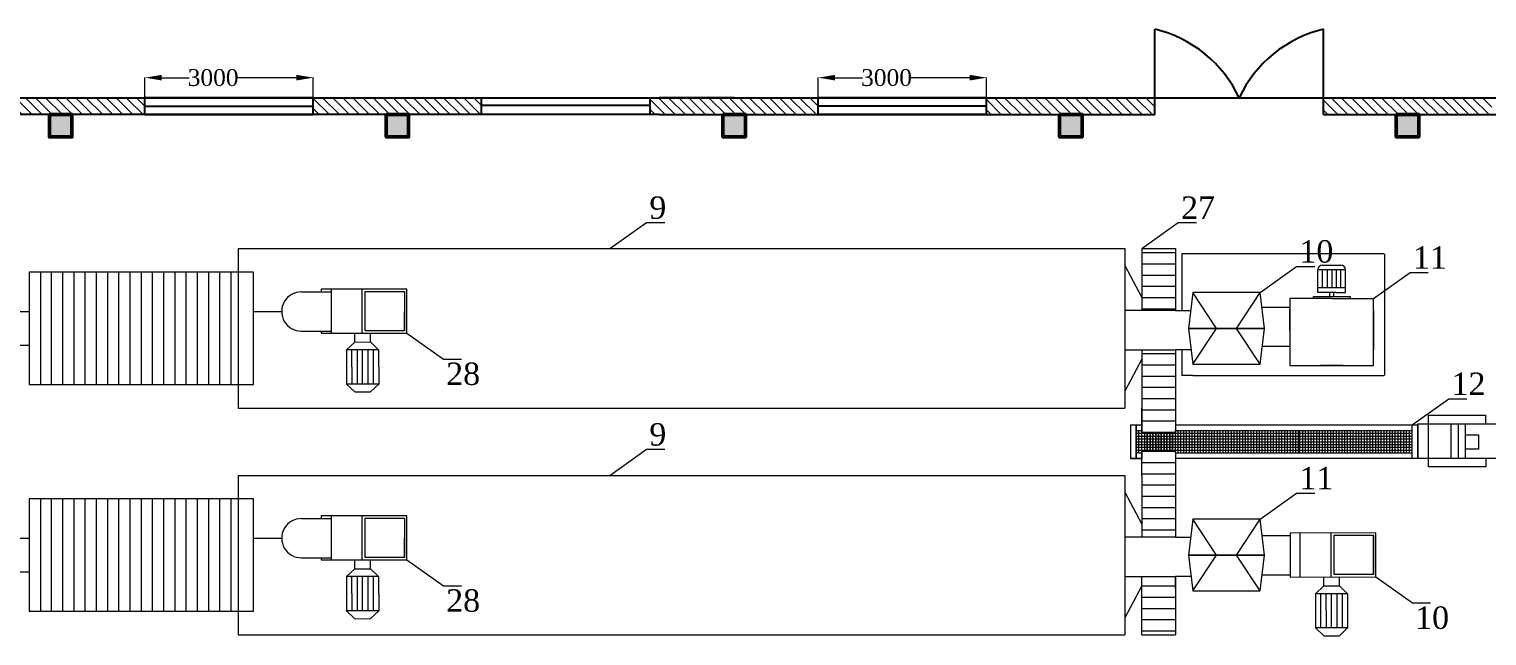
# Model space of a CAD drawing. Header units: inches. Extents: x -4475333 to 345677417, y -211198149 to 2125895.
# Drawn here: x -1863788 to -1837813, y 1353591 to 1364403 of the extents above; entities that cross this region are included whole.
import ezdxf

# ---------------------------------------------------------------- set-up
doc = ezdxf.new("R2010")
doc.units = ezdxf.units.IN
doc.header["$LTSCALE"] = 150
doc.header["$MEASUREMENT"] = 0
for name, color, linetype, lineweight in [('1. N thuong', 255, 'Continuous', 0), ('chuthichso', 8, 'Continuous', 0), ('cot', 2, 'Continuous', 50), ('KHUNG BVE', 7, 'Continuous', 0)]:
    doc.layers.add(name, color=color, linetype=linetype, lineweight=lineweight)
doc.layers.add('12132', color=7, linetype='Continuous')
doc.layers.add('132132', color=7, linetype='Continuous')
doc.styles.add('KICHTHUOC', font='times.ttf')
doc.styles.get("Standard").update_dxf_attribs({"font": 'times.ttf', "height": 100})
doc.dimstyles.new('KICH THUOC HANG', dxfattribs={"dimtxt": 300, "dimasz": 300, "dimexe": 1.25, "dimexo": 0.625, "dimtad": 0, "dimtoh": 1, "dimdec": 0, "dimtxsty": 'KICHTHUOC', "dimcen": 2.5, "dimclrd": 256, "dimclre": 256, "dimclrt": 256, "dimadec": 0, "dimazin": 0, "dimtfac": 1, "dimtdec": 0, "dimtmove": 0, "dimatfit": 3, "dimldrblk": 'OBLIQUE', "dimfxl": 1, "dimlwd": 13, "dimlwe": 13, "dimarcsym": 1})

# ---------------------------------------------------------------- blocks, each defined once
blk = doc.blocks.new('*D175')
at = {"layer": '132132', "lineweight": 13, "transparency": 16777216}
for p, q in [((-1861726, 1363181), (-1861726, 1363539)), ((-1861426, 1363538), (-1860937, 1363538)), ((-1859026, 1363538), (-1860083, 1363538)), ((-1858726, 1363181), (-1858726, 1363539))]:
    blk.add_line(p, q, dxfattribs=at)
at = {"layer": '132132', "lineweight": 0, "transparency": 16777216}
for points in [[(-1861426, 1363588), (-1861426, 1363488), (-1861726, 1363538)], [(-1859026, 1363588), (-1859026, 1363488), (-1858726, 1363538)]]:
    blk.add_solid(points, dxfattribs=at)
at = {"layer": 'Defpoints', "color": 0, "lineweight": 0, "transparency": 16777216}
for p in [(-1858726, 1363538), (-1861726, 1363181), (-1858726, 1363181)]:
    blk.add_point(p, dxfattribs=at)
at = {"layer": '132132', "lineweight": 9, "transparency": 16777216, "insert": (-1860510, 1363538), "char_height": 300, "attachment_point": 5, "style": 'KICHTHUOC'}
blk.add_mtext('3000', dxfattribs=at)
blk = doc.blocks.new('_Oblique')
at = {"color": 0, "linetype": 'ByBlock', "lineweight": -2}
blk.add_line((-0.5, -0.5), (0.5, 0.5), dxfattribs=at)
blk = doc.blocks.new('*D176')
at = {"layer": '132132', "lineweight": 13, "transparency": 16777216}
for p, q in [((-1849726, 1363181), (-1849726, 1363539)), ((-1849426, 1363538), (-1848937, 1363538)), ((-1847026, 1363538), (-1848083, 1363538)), ((-1846726, 1363181), (-1846726, 1363539))]:
    blk.add_line(p, q, dxfattribs=at)
at = {"layer": '132132', "lineweight": 0, "transparency": 16777216}
for points in [[(-1849426, 1363588), (-1849426, 1363488), (-1849726, 1363538)], [(-1847026, 1363588), (-1847026, 1363488), (-1846726, 1363538)]]:
    blk.add_solid(points, dxfattribs=at)
at = {"layer": 'Defpoints', "color": 0, "lineweight": 0, "transparency": 16777216}
for p in [(-1846726, 1363538), (-1849726, 1363181), (-1846726, 1363181)]:
    blk.add_point(p, dxfattribs=at)
at = {"layer": '132132', "lineweight": 9, "transparency": 16777216, "insert": (-1848510, 1363538), "char_height": 300, "attachment_point": 5, "style": 'KICHTHUOC'}
blk.add_mtext('3000', dxfattribs=at)
blk = doc.blocks.new('khung 4x2')
at = {"layer": 'KHUNG BVE', "lineweight": 0}
for p, q in [((-1963423, 853673), (-1963423, 851673)), ((-1963223, 851673), (-1963223, 853673)), ((-1963023, 851673), (-1963023, 853673)), ((-1962823, 851673), (-1962823, 853673)), ((-1962623, 851673), (-1962623, 853673)), ((-1962423, 851673), (-1962423, 853673)), ((-1962223, 851673), (-1962223, 853673)), ((-1962023, 851673), (-1962023, 853673)), ((-1961823, 851673), (-1961823, 853673)), ((-1961623, 851673), (-1961623, 853673)), ((-1961423, 851673), (-1961423, 853673)), ((-1961223, 851673), (-1961223, 853673)), ((-1961023, 851673), (-1961023, 853673)), ((-1960823, 851673), (-1960823, 853673)), ((-1960623, 851673), (-1960623, 853673)), ((-1960423, 851673), (-1960423, 853673)), ((-1960223, 851673), (-1960223, 853673)), ((-1960023, 851673), (-1960023, 853673))]:
    blk.add_line(p, q, dxfattribs=at)
blk.add_lwpolyline([(-1963623, 851673), (-1959623, 851673), (-1959623, 853673), (-1963623, 853673)], close=True, dxfattribs=at)

msp = doc.modelspace()

# ---------------------------------------------------------------- hatches: boundary and pattern name
at = {"layer": '12132', "lineweight": 5}
h = msp.add_hatch(dxfattribs=at)
h.set_pattern_fill('ANSI31', color=3, scale=40, angle=-90, style=0)
h.set_pattern_definition([(315, (-1923185.49, 4589129.8), (89.802561, 89.802561), [])])
h.paths.add_polyline_path([(-1863123.2, 1363180.7), (-1861726, 1363180.7), (-1861726, 1362882.2), (-1862623.2, 1362882.2), (-1864726.1, 1362882.2), (-1864726.1, 1363180.7)])
h = msp.add_hatch(dxfattribs=at)
h.set_pattern_fill('ANSI31', color=3, scale=40, angle=-90, style=0)
h.set_pattern_definition([(315, (-1917350.7, 4589129.8), (89.802561, 89.802561), [])])
h.paths.add_polyline_path([(-1857288.4, 1363180.7), (-1855726.1, 1363180.7), (-1855726.1, 1362882.2), (-1856788.4, 1362882.2), (-1858726.1, 1362882.2), (-1858726.1, 1363180.7)])
h = msp.add_hatch(dxfattribs=at)
h.set_pattern_fill('ANSI31', color=3, scale=40, angle=-90, style=0)
h.set_pattern_definition([(315, (-1911185.49, 4589129.8), (89.802561, 89.802561), [])])
h.paths.add_polyline_path([(-1851123.2, 1363180.7), (-1849726, 1363180.7), (-1849726, 1362882.2), (-1850623.2, 1362882.2), (-1852726.1, 1362882.2), (-1852726.1, 1363180.7)])
h = msp.add_hatch(dxfattribs=at)
h.set_pattern_fill('ANSI31', color=3, scale=40, angle=-90, style=0)
h.set_pattern_definition([(315, (-1905378.41, 4589130.37), (89.802561, 89.802561), [])])
h.paths.add_polyline_path([(-1845316.1, 1363181.1), (-1843726, 1363180.8), (-1843726.1, 1362882.8), (-1844816.1, 1362882.8), (-1846719, 1362882.8), (-1846726.1, 1363180.7)])
h = msp.add_hatch(dxfattribs=at)
h.set_pattern_fill('ANSI31', color=3, scale=40, angle=-90, style=0)
h.set_pattern_definition([(315, (-1899378.41, 4589129.8), (89.802561, 89.802561), [])])
h.paths.add_polyline_path([(-1839316.1, 1363180.9), (-1837726.1, 1363180.9), (-1837726.1, 1362882.2), (-1838816.1, 1362882.2), (-1840718.9, 1362882.3), (-1840718.9, 1363180.8)])
for points in [[(-1863026.1, 1362482.2), (-1863026.1, 1362882.2), (-1863426.1, 1362882.2), (-1863426.1, 1362482.2)], [(-1863026.1, 1362482.2), (-1863026.1, 1362882.2), (-1863426.1, 1362882.2), (-1863426.1, 1362482.2)], [(-1857026.1, 1362482.2), (-1857026.1, 1362882.2), (-1857426.1, 1362882.2), (-1857426.1, 1362482.2)], [(-1857026.1, 1362482.2), (-1857026.1, 1362882.2), (-1857426.1, 1362882.2), (-1857426.1, 1362482.2)], [(-1851026.1, 1362482.2), (-1851026.1, 1362882.2), (-1851426.1, 1362882.2), (-1851426.1, 1362482.2)], [(-1851026.1, 1362482.2), (-1851026.1, 1362882.2), (-1851426.1, 1362882.2), (-1851426.1, 1362482.2)], [(-1845026.1, 1362482.2), (-1845026.1, 1362882.2), (-1845426.1, 1362882.2), (-1845426.1, 1362482.2)], [(-1845026.1, 1362482.2), (-1845026.1, 1362882.2), (-1845426.1, 1362882.2), (-1845426.1, 1362482.2)], [(-1839026.1, 1362482.2), (-1839026.1, 1362882.2), (-1839426.1, 1362882.2), (-1839426.1, 1362482.2)], [(-1839026.1, 1362482.2), (-1839026.1, 1362882.2), (-1839426.1, 1362882.2), (-1839426.1, 1362482.2)]]:
    msp.add_hatch(color=7, dxfattribs=at).paths.add_polyline_path(points)

# ---------------------------------------------------------------- linework, layer by layer
at = {"color": 3}
for p, q in [((-1843726.1, 1363180.8), (-1843726.1, 1364402.7)), ((-1840726.1, 1363180.8), (-1840726.1, 1364402.7)), ((-1870726.1, 1363180.7), (-1861726.1, 1363180.7)), ((-1861726.1, 1363180.7), (-1858726.1, 1363180.7)), ((-1861726.1, 1362882.2), (-1861726.1, 1363180.7)), ((-1858726.1, 1363180.7), (-1861726.1, 1363180.7)), ((-1861726.1, 1363031.5), (-1858726.1, 1363031.5)), ((-1858726.1, 1363180.7), (-1861174.6, 1363180.7)), ((-1858726.1, 1363181.4), (-1852226.1, 1363180.7)), ((-1858726.1, 1363180.7), (-1855560.9, 1363180.7)), ((-1858726.1, 1362882.2), (-1858726.1, 1363180.7)), ((-1858726.1, 1363180.7), (-1858726.1, 1363180.7)), ((-1856226.1, 1363180.7), (-1855060.9, 1363180.7)), ((-1855726.1, 1362882.2), (-1855726.1, 1363180.7)), ((-1852726.1, 1363041.7), (-1855726.1, 1363041.7)), ((-1852726.1, 1363180.7), (-1852726.1, 1362882.2)), ((-1852560.9, 1363180.7), (-1851026.1, 1363180.8)), ((-1851226.1, 1363180.8), (-1852560.9, 1363180.8)), ((-1852560.9, 1363180.7), (-1849726.1, 1363180.8)), ((-1849726.1, 1363180.7), (-1846726.1, 1363180.7)), ((-1849726.1, 1362882.2), (-1849726.1, 1363180.7)), ((-1846726.1, 1363180.7), (-1849726.1, 1363180.7)), ((-1849726.1, 1363033.3), (-1846726.1, 1363033.3)), ((-1846726.1, 1363180.7), (-1849174.6, 1363180.7)), ((-1846726.1, 1363181.4), (-1843726.1, 1363180.8)), ((-1846726.1, 1362882.2), (-1846726.1, 1363180.7)), ((-1846726.1, 1363180.7), (-1846726.1, 1363180.7)), ((-1843726.1, 1362882.2), (-1843726.1, 1363180.8)), ((-1840726.1, 1363180.8), (-1828926.1, 1363181.4)), ((-1840726.1, 1362882.2), (-1840726.1, 1363180.8)), ((-1861726.1, 1362882.2), (-1870726.1, 1362882.2)), ((-1861726.1, 1362882.2), (-1858726.1, 1362882.2)), ((-1858726.1, 1362882.2), (-1861726.1, 1362882.2)), ((-1858726.1, 1362882.2), (-1861726.1, 1362882.2)), ((-1861726.1, 1362882.2), (-1858726.1, 1362882.2)), ((-1858726.1, 1362882.2), (-1861174.6, 1362882.2)), ((-1860223.6, 1362882.2), (-1860023.6, 1362882.2)), ((-1852560.9, 1362882.2), (-1858726.1, 1362882.2)), ((-1858726.1, 1362882.2), (-1858726.1, 1362882.2)), ((-1852560.9, 1362882.2), (-1851226.1, 1362882.2)), ((-1852560.9, 1362882.2), (-1849726.1, 1362882.2)), ((-1851226.1, 1362882.2), (-1845226.1, 1362882.2)), ((-1849726.1, 1362882.2), (-1846726.1, 1362882.2)), ((-1846726.1, 1362882.2), (-1849726.1, 1362882.2)), ((-1846726.1, 1362882.2), (-1849726.1, 1362882.2)), ((-1849726.1, 1362882.2), (-1846726.1, 1362882.2)), ((-1846726.1, 1362882.2), (-1849174.6, 1362882.2)), ((-1848223.6, 1362882.2), (-1848023.6, 1362882.2)), ((-1846726.1, 1362882.2), (-1843726.1, 1362882.2)), ((-1846726.1, 1362882.2), (-1846726.1, 1362882.2)), ((-1845226.1, 1362882.2), (-1843726.1, 1362882.2)), ((-1840726.1, 1362882.2), (-1833226.1, 1362882.2))]:
    msp.add_line(p, q, dxfattribs=at)
msp.add_line((-1843726.1, 1363180.8), (-1840726.1, 1363180.8))
at = {"color": 7}
for p, q in [((-1863026.1, 1362682.2), (-1863026.1, 1362482.2)), ((-1857026.1, 1362682.2), (-1857026.1, 1362482.2)), ((-1851026.1, 1362682.2), (-1851026.1, 1362482.2)), ((-1845026.1, 1362682.2), (-1845026.1, 1362482.2)), ((-1839026.1, 1362682.2), (-1839026.1, 1362482.2))]:
    msp.add_line(p, q, dxfattribs=at)
at = {"color": 3}
for points in [[(-1858726.1, 1363180.7), (-1858726.1, 1363180.7)], [(-1846726.1, 1363180.7), (-1846726.1, 1363180.7)]]:
    msp.add_lwpolyline(points, dxfattribs=at)
for centre, start, end in [((-1844251.8, 1362225.6), 25.24627, 76.42307), ((-1840200.3, 1362225.6), 103.57693, 154.75373)]:
    msp.add_arc(centre, 2239.7, start, end, dxfattribs=at)
at = {"layer": '1. N thuong', "lineweight": 0}
for p, q in [((-1860063.5, 1360490.9), (-1860063.5, 1357650.9)), ((-1860063.5, 1360490.9), (-1844263.5, 1360490.9)), ((-1844263.5, 1360490.9), (-1844263.5, 1357650.9)), ((-1843963.5, 1360490.9), (-1843363.5, 1360490.9)), ((-1843963.5, 1360490.9), (-1843963.5, 1359390.9)), ((-1843963.5, 1360420.9), (-1843363.5, 1360420.9)), ((-1843363.5, 1360490.9), (-1843363.5, 1359390.9)), ((-1839649.6, 1360396.3), (-1843249.6, 1360396.3)), ((-1843249.6, 1360396.3), (-1843249.6, 1359390.9)), ((-1839632.1, 1358230.9), (-1839632.1, 1360396.3)), ((-1844263.5, 1360190.9), (-1843963.5, 1359620.9)), ((-1843963.5, 1360220.9), (-1843363.5, 1360220.9)), ((-1843963.5, 1360220.9), (-1843363.5, 1360220.9)), ((-1840821.8, 1359706.9), (-1840821.8, 1360114.7)), ((-1840332.4, 1360113), (-1840821.8, 1360113)), ((-1840740.3, 1360196.3), (-1840414, 1360196.3)), ((-1840740.3, 1359789.9), (-1840740.3, 1360113)), ((-1840658.7, 1360113), (-1840658.7, 1359789.9)), ((-1840577.1, 1360113), (-1840577.1, 1359789.9)), ((-1840495.6, 1360113), (-1840495.6, 1359789.9)), ((-1840414, 1359789.9), (-1840414, 1360113)), ((-1840332.4, 1360114.7), (-1840332.4, 1360113)), ((-1840332.4, 1359706.9), (-1840332.4, 1360114.7)), ((-1843963.5, 1360020.9), (-1843363.5, 1360020.9)), ((-1843963.5, 1360020.9), (-1843363.5, 1360020.9)), ((-1858938.5, 1359721.4), (-1858409.5, 1359721.4)), ((-1857058.8, 1359770.4), (-1858584.6, 1359768.7)), ((-1858584.6, 1359768.7), (-1858584.6, 1359721.4)), ((-1858409.5, 1359768.9), (-1858409.5, 1358984.9)), ((-1857859.5, 1359770.4), (-1857859.5, 1358986.4)), ((-1857800.8, 1359028.4), (-1857802.5, 1359723.3)), ((-1857800.8, 1359378.4), (-1857800.8, 1359728.4)), ((-1857800.8, 1359728.4), (-1857100.8, 1359728.4)), ((-1857102.2, 1359725), (-1857103, 1359028.4)), ((-1857100.8, 1359728.4), (-1857100.8, 1359028.4)), ((-1857058.8, 1358986.4), (-1857058.8, 1359770.4)), ((-1843963.5, 1359820.9), (-1843363.5, 1359820.9)), ((-1843963.5, 1359820.9), (-1843363.5, 1359820.9)), ((-1843963.5, 1359620.9), (-1843363.5, 1359620.9)), ((-1843049.6, 1359710.9), (-1843129.6, 1359070.9)), ((-1842629.6, 1359070.9), (-1843049.6, 1359710.9)), ((-1841854.6, 1359710.9), (-1843049.6, 1359710.9)), ((-1842274.6, 1359070.9), (-1841854.6, 1359710.9)), ((-1841774.6, 1359070.9), (-1841854.6, 1359710.9)), ((-1840577.1, 1359601.9), (-1841322.1, 1359601.9)), ((-1841322.1, 1359601.9), (-1841322.1, 1358479.9)), ((-1840903.4, 1359601.9), (-1840903.4, 1359636.8)), ((-1840903.4, 1359636.8), (-1840250.9, 1359636.8)), ((-1840332.4, 1359789.9), (-1840821.8, 1359789.9)), ((-1840658.7, 1359706.9), (-1840821.8, 1359706.9)), ((-1840495.6, 1359706.9), (-1840658.7, 1359706.9)), ((-1840537.1, 1359706.9), (-1840617.1, 1359706.9)), ((-1840617.1, 1359706.9), (-1840617.1, 1359636.8)), ((-1840577.1, 1359636.8), (-1840537.1, 1359636.8)), ((-1840577.1, 1359601.9), (-1839832.1, 1359601.9)), ((-1840537.1, 1359636.8), (-1840537.1, 1359706.9)), ((-1840495.6, 1359706.9), (-1840332.4, 1359706.9)), ((-1840332.4, 1359706.9), (-1840332.4, 1359789.9)), ((-1840250.9, 1359636.8), (-1840250.9, 1359601.9)), ((-1839832.1, 1358479.9), (-1839832.1, 1359601.9)), ((-1864534.5, 1359372.4), (-1863788.5, 1359372.4)), ((-1859788.5, 1359370.9), (-1859288.5, 1359370.9)), ((-1857800.8, 1359028.4), (-1857800.8, 1359378.4)), ((-1843963.5, 1359390.9), (-1844263.5, 1359390.9)), ((-1844263.5, 1359390.9), (-1844263.5, 1358690.9)), ((-1843963.5, 1359420.9), (-1843363.5, 1359420.9)), ((-1843963.5, 1359420.9), (-1843363.5, 1359420.9)), ((-1843363.5, 1359390.9), (-1843963.5, 1359390.9)), ((-1843363.5, 1359390.9), (-1843089.6, 1359390.9)), ((-1841814.6, 1359450.9), (-1841822.1, 1359450.9)), ((-1841822.1, 1359450.9), (-1841322.1, 1359450.9)), ((-1841322.1, 1359390.9), (-1841322.1, 1359410.9)), ((-1841322.1, 1359040.9), (-1841322.1, 1359390.9)), ((-1839832.1, 1359390.9), (-1839832.1, 1358690.9)), ((-1841774.6, 1359070.9), (-1843129.6, 1359070.9)), ((-1843129.6, 1359070.9), (-1843129.6, 1359070.9)), ((-1843129.6, 1359070.9), (-1842629.6, 1359070.9)), ((-1843129.6, 1359070.9), (-1843049.6, 1358430.9)), ((-1843129.6, 1359070.9), (-1841774.6, 1359070.9)), ((-1843049.6, 1358430.9), (-1842629.6, 1359070.9)), ((-1842629.6, 1359070.9), (-1842629.6, 1359070.9)), ((-1841774.6, 1359070.9), (-1842274.6, 1359070.9)), ((-1842274.6, 1359070.9), (-1842274.6, 1359070.9)), ((-1841854.6, 1358430.9), (-1842274.6, 1359070.9)), ((-1841854.6, 1358430.9), (-1841774.6, 1359070.9)), ((-1858938.5, 1359021.4), (-1858409.5, 1359022.3)), ((-1858587.6, 1359022), (-1858587.6, 1359021.4)), ((-1858584.6, 1359022), (-1858584.6, 1358984.7)), ((-1858584.6, 1358984.7), (-1857058.8, 1358986.4)), ((-1858132, 1358686), (-1857985.5, 1358827.5)), ((-1857985.5, 1358827.5), (-1857986.2, 1358986.4)), ((-1857985.5, 1358827.5), (-1857705.2, 1358828.2)), ((-1857100.8, 1359028.4), (-1857800.8, 1359028.4)), ((-1857100.8, 1359028.4), (-1857800.8, 1359028.4)), ((-1857705.2, 1358828.2), (-1857706, 1358986.4)), ((-1857561, 1358687.3), (-1857705.2, 1358828.2)), ((-1864434.5, 1358772.4), (-1863788.5, 1358772.4)), ((-1857835.1, 1358686.7), (-1858132, 1358686)), ((-1858132, 1358686), (-1858130.6, 1358077.7)), ((-1858042.5, 1358686.2), (-1858041.1, 1358077.9)), ((-1857946.2, 1358686.4), (-1857944.8, 1358078.1)), ((-1857848.5, 1358078.4), (-1857849.9, 1358686.7)), ((-1857561, 1358687.3), (-1857835.1, 1358686.7)), ((-1857753.6, 1358686.9), (-1857752.2, 1358078.6)), ((-1857657.3, 1358687.1), (-1857655.9, 1358078.8)), ((-1857561, 1358687.3), (-1857559.6, 1358079.1)), ((-1844263.5, 1358690.9), (-1843963.5, 1358690.9)), ((-1843963.5, 1358690.9), (-1843363.5, 1358690.9)), ((-1843963.5, 1358690.9), (-1843963.5, 1357350.9)), ((-1843963.5, 1358620.9), (-1843363.5, 1358620.9)), ((-1843963.5, 1358620.9), (-1843363.5, 1358620.9)), ((-1843363.5, 1358690.9), (-1843363.5, 1357220.9)), ((-1843089.6, 1358690.9), (-1843363.5, 1358690.9)), ((-1843249.6, 1358690.9), (-1843249.6, 1358230.9)), ((-1843089.6, 1358690.9), (-1843082.1, 1358690.9)), ((-1841814.6, 1358750.9), (-1841314.6, 1358750.9)), ((-1841322.1, 1358690.9), (-1841322.1, 1358690.9)), ((-1841322.1, 1358690.9), (-1841322.1, 1358690.9)), ((-1841322.1, 1358690.9), (-1841322.1, 1358670.9)), ((-1843963.5, 1358520.9), (-1844263.5, 1357950.9)), ((-1843963.5, 1358420.9), (-1843363.5, 1358420.9)), ((-1843049.6, 1358430.9), (-1843049.6, 1358430.9)), ((-1843049.6, 1358430.9), (-1841854.6, 1358430.9)), ((-1841854.6, 1358430.9), (-1841854.6, 1358430.9)), ((-1841322.1, 1358479.9), (-1841322.1, 1358409.9)), ((-1841322.1, 1358409.9), (-1839832.1, 1358409.9)), ((-1840677.1, 1358409.9), (-1840777.1, 1358409.9)), ((-1840577.1, 1358409.9), (-1840677.1, 1358409.9)), ((-1840377.1, 1358409.9), (-1840577.1, 1358409.9)), ((-1839832.1, 1358409.9), (-1839832.1, 1358479.9)), ((-1857833.7, 1358078.4), (-1858130.6, 1358077.7)), ((-1858130.6, 1358077.7), (-1857983.3, 1357936.9)), ((-1857559.6, 1358079.1), (-1857833.7, 1358078.4)), ((-1857559.6, 1358079.1), (-1857703.1, 1357937.6)), ((-1843963.5, 1358220.9), (-1843363.5, 1358220.9)), ((-1843963.5, 1358220.9), (-1843363.5, 1358220.9)), ((-1843963.5, 1358020.9), (-1843363.5, 1358020.9)), ((-1843049.6, 1358230.9), (-1843249.6, 1358230.9)), ((-1843049.6, 1358230.9), (-1839649.6, 1358230.9)), ((-1857983.3, 1357936.9), (-1857703.1, 1357937.6)), ((-1843963.5, 1357820.9), (-1843363.5, 1357820.9)), ((-1843963.5, 1357820.9), (-1843363.5, 1357820.9)), ((-1860063.5, 1357650.9), (-1844263.5, 1357650.9)), ((-1843963.5, 1357650.9), (-1843963.5, 1357650.9)), ((-1843963.5, 1357220.9), (-1843963.5, 1357650.9)), ((-1843963.5, 1357620.9), (-1843363.5, 1357620.9)), ((-1838850.2, 1357520.9), (-1838243.5, 1357520.9)), ((-1837828.7, 1357370.9), (-1837828.7, 1357520.9)), ((-1844163.5, 1357350.9), (-1844163.5, 1356750.9)), ((-1844163.5, 1357350.9), (-1843963.5, 1357350.9)), ((-1844163.5, 1357350.9), (-1844133.5, 1357350.9)), ((-1844163.5, 1357350.9), (-1844063.5, 1357350.9)), ((-1844163.5, 1357350.9), (-1844063.5, 1357350.9)), ((-1844063.5, 1356750.9), (-1844063.5, 1357350.9)), ((-1844063.5, 1357350.9), (-1844063.5, 1356750.9)), ((-1844063.5, 1357250.9), (-1843963.5, 1357250.9)), ((-1844013.5, 1356850.9), (-1844013.5, 1357250.9)), ((-1843963.5, 1357420.9), (-1843363.5, 1357420.9)), ((-1843963.5, 1357420.9), (-1843363.5, 1357420.9)), ((-1843963.5, 1357350.9), (-1843963.5, 1357220.9)), ((-1843963.5, 1356850.9), (-1843963.5, 1357250.9)), ((-1843363.5, 1357420.9), (-1843363.5, 1357220.9)), ((-1843363.5, 1357350.9), (-1839043.5, 1357350.9)), ((-1843363.5, 1357350.9), (-1839143.5, 1357350.9)), ((-1843363.5, 1357250.9), (-1841113.5, 1357250.9)), ((-1843363.5, 1356850.9), (-1843363.5, 1357250.9)), ((-1843313.5, 1356850.9), (-1843313.5, 1357250.9)), ((-1843263.5, 1356850.9), (-1843263.5, 1357250.9)), ((-1843213.5, 1356850.9), (-1843213.5, 1357250.9)), ((-1843163.5, 1356850.9), (-1843163.5, 1357250.9)), ((-1843113.5, 1356850.9), (-1843113.5, 1357250.9)), ((-1843063.5, 1356850.9), (-1843063.5, 1357250.9)), ((-1843013.5, 1356850.9), (-1843013.5, 1357250.9)), ((-1842963.5, 1356850.9), (-1842963.5, 1357250.9)), ((-1842913.5, 1356850.9), (-1842913.5, 1357250.9)), ((-1842863.5, 1356850.9), (-1842863.5, 1357250.9)), ((-1842813.5, 1356850.9), (-1842813.5, 1357250.9)), ((-1842763.5, 1356850.9), (-1842763.5, 1357250.9)), ((-1842713.5, 1356850.9), (-1842713.5, 1357250.9)), ((-1842663.5, 1356850.9), (-1842663.5, 1357250.9)), ((-1842613.5, 1356850.9), (-1842613.5, 1357250.9)), ((-1842563.5, 1356850.9), (-1842563.5, 1357250.9)), ((-1842513.5, 1356850.9), (-1842513.5, 1357250.9)), ((-1842463.5, 1356850.9), (-1842463.5, 1357250.9)), ((-1842413.5, 1356850.9), (-1842413.5, 1357250.9)), ((-1842363.5, 1356850.9), (-1842363.5, 1357250.9)), ((-1842313.5, 1356850.9), (-1842313.5, 1357250.9)), ((-1842263.5, 1356850.9), (-1842263.5, 1357250.9)), ((-1842213.5, 1356850.9), (-1842213.5, 1357250.9)), ((-1842163.5, 1356850.9), (-1842163.5, 1357250.9)), ((-1842113.5, 1356850.9), (-1842113.5, 1357250.9)), ((-1842093.5, 1357250.9), (-1839143.5, 1357250.9)), ((-1842063.5, 1356850.9), (-1842063.5, 1357250.9)), ((-1842013.5, 1356850.9), (-1842013.5, 1357250.9)), ((-1841963.5, 1356850.9), (-1841963.5, 1357250.9)), ((-1841913.5, 1356850.9), (-1841913.5, 1357250.9)), ((-1841863.5, 1356850.9), (-1841863.5, 1357250.9)), ((-1841813.5, 1356850.9), (-1841813.5, 1357250.9)), ((-1841763.5, 1356850.9), (-1841763.5, 1357250.9)), ((-1841713.5, 1356850.9), (-1841713.5, 1357250.9)), ((-1841663.5, 1356850.9), (-1841663.5, 1357250.9)), ((-1841613.5, 1356850.9), (-1841613.5, 1357250.9)), ((-1841563.5, 1356850.9), (-1841563.5, 1357250.9)), ((-1841513.5, 1356850.9), (-1841513.5, 1357250.9)), ((-1841463.5, 1356850.9), (-1841463.5, 1357250.9)), ((-1841413.5, 1356850.9), (-1841413.5, 1357250.9)), ((-1841363.5, 1356850.9), (-1841363.5, 1357250.9)), ((-1841313.5, 1356850.9), (-1841313.5, 1357250.9)), ((-1841263.5, 1356850.9), (-1841263.5, 1357250.9)), ((-1841213.5, 1356850.9), (-1841213.5, 1357250.9)), ((-1841176.3, 1357250.9), (-1841176.3, 1356850.9)), ((-1841143.5, 1356850.9), (-1841143.5, 1357250.9)), ((-1841093.5, 1356850.9), (-1841093.5, 1357250.9)), ((-1841043.5, 1356850.9), (-1841043.5, 1357250.9)), ((-1840993.5, 1356850.9), (-1840993.5, 1357250.9)), ((-1840943.5, 1356850.9), (-1840943.5, 1357250.9)), ((-1840893.5, 1356850.9), (-1840893.5, 1357250.9)), ((-1840843.5, 1356850.9), (-1840843.5, 1357250.9)), ((-1840793.5, 1356850.9), (-1840793.5, 1357250.9)), ((-1840743.5, 1356850.9), (-1840743.5, 1357250.9)), ((-1840693.5, 1356850.9), (-1840693.5, 1357250.9)), ((-1840643.5, 1356850.9), (-1840643.5, 1357250.9)), ((-1840593.5, 1356850.9), (-1840593.5, 1357250.9)), ((-1840543.5, 1356850.9), (-1840543.5, 1357250.9)), ((-1840493.5, 1356850.9), (-1840493.5, 1357250.9)), ((-1840443.5, 1356850.9), (-1840443.5, 1357250.9)), ((-1840393.5, 1356850.9), (-1840393.5, 1357250.9)), ((-1840343.5, 1356850.9), (-1840343.5, 1357250.9)), ((-1840293.5, 1356850.9), (-1840293.5, 1357250.9)), ((-1840243.5, 1356850.9), (-1840243.5, 1357250.9)), ((-1840193.5, 1356850.9), (-1840193.5, 1357250.9)), ((-1840143.5, 1356850.9), (-1840143.5, 1357250.9)), ((-1840093.5, 1356850.9), (-1840093.5, 1357250.9)), ((-1840043.5, 1356850.9), (-1840043.5, 1357250.9)), ((-1839993.5, 1356850.9), (-1839993.5, 1357250.9)), ((-1839943.5, 1356850.9), (-1839943.5, 1357250.9)), ((-1839893.5, 1356850.9), (-1839893.5, 1357250.9)), ((-1839843.5, 1356850.9), (-1839843.5, 1357250.9)), ((-1839793.5, 1356850.9), (-1839793.5, 1357250.9)), ((-1839743.5, 1356850.9), (-1839743.5, 1357250.9)), ((-1839693.5, 1356850.9), (-1839693.5, 1357250.9)), ((-1839643.5, 1356850.9), (-1839643.5, 1357250.9)), ((-1839593.5, 1356850.9), (-1839593.5, 1357250.9)), ((-1839543.5, 1356850.9), (-1839543.5, 1357250.9)), ((-1839493.5, 1356850.9), (-1839493.5, 1357250.9)), ((-1839443.5, 1356850.9), (-1839443.5, 1357250.9)), ((-1839393.5, 1356850.9), (-1839393.5, 1357250.9)), ((-1839343.5, 1356850.9), (-1839343.5, 1357250.9)), ((-1839293.5, 1356850.9), (-1839293.5, 1357250.9)), ((-1839243.5, 1356850.9), (-1839243.5, 1357250.9)), ((-1839193.5, 1356850.9), (-1839193.5, 1357250.9)), ((-1839143.5, 1356750.9), (-1839143.5, 1357350.9)), ((-1839143.5, 1356750.9), (-1839143.5, 1357350.9)), ((-1839143.5, 1356850.9), (-1839143.5, 1357250.9)), ((-1839043.5, 1356750.9), (-1839043.5, 1357370.9)), ((-1839043.5, 1357370.9), (-1835043.5, 1357370.9)), ((-1839043.5, 1357350.9), (-1839043.5, 1356750.9)), ((-1838449.2, 1356750.9), (-1838449.2, 1357370.9)), ((-1838449.2, 1357370.9), (-1838192.7, 1357370.9)), ((-1838320.9, 1357370.9), (-1838320.9, 1356750.9)), ((-1838192.7, 1356750.9), (-1838192.7, 1357370.9)), ((-1844063.5, 1357200.9), (-1841113.5, 1357200.9)), ((-1844063.5, 1357150.9), (-1841113.5, 1357150.9)), ((-1844063.5, 1357100.9), (-1841113.5, 1357100.9)), ((-1844063.5, 1357050.9), (-1841113.5, 1357050.9)), ((-1844063.5, 1357000.9), (-1841113.5, 1357000.9)), ((-1843963.5, 1357220.9), (-1843363.5, 1357220.9)), ((-1843963.5, 1357220.9), (-1843363.5, 1357220.9)), ((-1843963.5, 1357220.9), (-1843913.5, 1357220.9)), ((-1843913.5, 1357220.9), (-1843913.5, 1356880.9)), ((-1843863.5, 1356880.9), (-1843863.5, 1357220.9)), ((-1843863.5, 1357220.9), (-1843863.5, 1356880.9)), ((-1843813.5, 1356880.9), (-1843813.5, 1357220.9)), ((-1843813.5, 1357220.9), (-1843813.5, 1356880.9)), ((-1843763.5, 1356880.9), (-1843763.5, 1357220.9)), ((-1843763.5, 1357220.9), (-1843763.5, 1356880.9)), ((-1843713.5, 1356880.9), (-1843713.5, 1357220.9)), ((-1843713.5, 1357220.9), (-1843713.5, 1356880.9)), ((-1843663.5, 1356880.9), (-1843663.5, 1357220.9)), ((-1843663.5, 1357220.9), (-1843663.5, 1356880.9)), ((-1843613.5, 1356880.9), (-1843613.5, 1357220.9)), ((-1843613.5, 1357220.9), (-1843613.5, 1356880.9)), ((-1843563.5, 1356880.9), (-1843563.5, 1357220.9)), ((-1843563.5, 1357220.9), (-1843563.5, 1356880.9)), ((-1843513.5, 1356880.9), (-1843513.5, 1357220.9)), ((-1843513.5, 1357220.9), (-1843513.5, 1356880.9)), ((-1843463.5, 1356880.9), (-1843463.5, 1357220.9)), ((-1843463.5, 1357220.9), (-1843463.5, 1356880.9)), ((-1843413.5, 1356880.9), (-1843413.5, 1357220.9)), ((-1843413.5, 1357220.9), (-1843413.5, 1356880.9)), ((-1843363.5, 1356880.9), (-1843363.5, 1357220.9)), ((-1842093.5, 1357200.9), (-1839143.5, 1357200.9)), ((-1842093.5, 1357150.9), (-1839143.5, 1357150.9)), ((-1842093.5, 1357100.9), (-1839143.5, 1357100.9)), ((-1842093.5, 1357050.9), (-1839143.5, 1357050.9)), ((-1842093.5, 1357000.9), (-1839143.5, 1357000.9)), ((-1844163.5, 1356750.9), (-1843963.5, 1356750.9)), ((-1843963.5, 1356750.9), (-1844163.5, 1356750.9)), ((-1844063.5, 1356950.9), (-1841113.5, 1356950.9)), ((-1844063.5, 1356900.9), (-1841113.5, 1356900.9)), ((-1844013.5, 1356850.9), (-1844063.5, 1356850.9)), ((-1844013.5, 1356850.9), (-1843963.5, 1356850.9)), ((-1843963.5, 1356880.9), (-1843963.5, 1356750.9)), ((-1843963.5, 1356450.9), (-1843963.5, 1356880.9)), ((-1843963.5, 1356750.9), (-1843963.5, 1356880.9)), ((-1843963.5, 1356880.9), (-1843363.5, 1356880.9)), ((-1843963.5, 1356880.9), (-1843363.5, 1356880.9)), ((-1843913.5, 1356880.9), (-1843863.5, 1356880.9)), ((-1843363.5, 1356850.9), (-1842093.5, 1356850.9)), ((-1843363.5, 1356850.9), (-1843363.5, 1356750.9)), ((-1839043.5, 1356750.9), (-1843363.5, 1356750.9)), ((-1843363.5, 1356750.9), (-1843363.5, 1355350.9)), ((-1842093.5, 1356950.9), (-1839143.5, 1356950.9)), ((-1842093.5, 1356900.9), (-1839143.5, 1356900.9)), ((-1842093.5, 1356850.9), (-1839143.5, 1356850.9)), ((-1842093.5, 1356850.9), (-1839143.5, 1356850.9)), ((-1839043.5, 1356750.9), (-1839143.5, 1356750.9)), ((-1835043.5, 1356750.9), (-1839043.5, 1356750.9)), ((-1843963.5, 1356680.9), (-1843363.5, 1356680.9)), ((-1843963.5, 1356480.9), (-1843363.5, 1356480.9)), ((-1843963.5, 1356480.9), (-1843363.5, 1356480.9)), ((-1843363.5, 1356680.9), (-1843363.5, 1356480.9)), ((-1860063.5, 1356450.9), (-1860063.5, 1353610.9)), ((-1860063.5, 1356450.9), (-1844263.5, 1356450.9)), ((-1844263.5, 1356450.9), (-1844263.5, 1353610.9)), ((-1843963.5, 1356450.9), (-1843963.5, 1355350.9)), ((-1843963.5, 1356280.9), (-1843363.5, 1356280.9)), ((-1844263.5, 1356150.9), (-1843963.5, 1355580.9)), ((-1843963.5, 1356080.9), (-1843363.5, 1356080.9)), ((-1843963.5, 1356080.9), (-1843363.5, 1356080.9)), ((-1858938.5, 1355681.4), (-1858409.5, 1355681.4)), ((-1857058.8, 1355730.4), (-1858584.6, 1355728.7)), ((-1858584.6, 1355728.7), (-1858584.6, 1355681.4)), ((-1858409.5, 1355728.9), (-1858409.5, 1354944.9)), ((-1857859.5, 1355730.4), (-1857859.5, 1354946.4)), ((-1857800.8, 1354988.4), (-1857802.5, 1355683.3)), ((-1857800.8, 1355338.4), (-1857800.8, 1355688.4)), ((-1857800.8, 1355688.4), (-1857100.8, 1355688.4)), ((-1857102.2, 1355685), (-1857103, 1354988.4)), ((-1857100.8, 1355688.4), (-1857100.8, 1354988.4)), ((-1857058.8, 1354946.4), (-1857058.8, 1355730.4)), ((-1843963.5, 1355880.9), (-1843363.5, 1355880.9)), ((-1843963.5, 1355680.9), (-1843363.5, 1355680.9)), ((-1843963.5, 1355680.9), (-1843363.5, 1355680.9)), ((-1843963.5, 1355480.9), (-1843363.5, 1355480.9)), ((-1843049.6, 1355670.9), (-1843129.6, 1355030.9)), ((-1842629.6, 1355030.9), (-1843049.6, 1355670.9)), ((-1841854.6, 1355670.9), (-1843049.6, 1355670.9)), ((-1842274.6, 1355030.9), (-1841854.6, 1355670.9)), ((-1841774.6, 1355030.9), (-1841854.6, 1355670.9)), ((-1839792.6, 1355424.7), (-1841318.4, 1355422.9)), ((-1841318.4, 1355422.9), (-1841318.4, 1354638.9)), ((-1841143.3, 1355423.1), (-1841143.3, 1354639.1)), ((-1840593.3, 1355424.7), (-1840593.3, 1354640.7)), ((-1839792.6, 1354640.7), (-1839792.6, 1355424.7)), ((-1864434.5, 1355330.9), (-1863788.5, 1355330.9)), ((-1859788.5, 1355330.9), (-1859288.5, 1355330.9)), ((-1857800.8, 1354988.4), (-1857800.8, 1355338.4)), ((-1843963.5, 1355350.9), (-1844263.5, 1355350.9)), ((-1844263.5, 1355350.9), (-1844263.5, 1354650.9)), ((-1843363.5, 1355350.9), (-1843963.5, 1355350.9)), ((-1843363.5, 1355350.9), (-1843089.6, 1355350.9)), ((-1843363.5, 1355350.9), (-1843089.6, 1355350.9)), ((-1840534.6, 1354682.7), (-1840536.2, 1355377.6)), ((-1840534.6, 1355032.7), (-1840534.6, 1355382.7)), ((-1840534.6, 1355382.7), (-1839834.6, 1355382.7)), ((-1839835.9, 1355379.2), (-1839836.8, 1354682.7)), ((-1839834.6, 1355382.7), (-1839834.6, 1354682.7)), ((-1858938.5, 1354981.4), (-1858409.5, 1354982.3)), ((-1858587.6, 1354982), (-1858587.6, 1354981.4)), ((-1858584.6, 1354982), (-1858584.6, 1354944.7)), ((-1858584.6, 1354944.7), (-1857058.8, 1354946.4)), ((-1857985.5, 1354787.5), (-1857986.2, 1354946.4)), ((-1857100.8, 1354988.4), (-1857800.8, 1354988.4)), ((-1857100.8, 1354988.4), (-1857800.8, 1354988.4)), ((-1857705.2, 1354788.2), (-1857706, 1354946.4)), ((-1841774.6, 1355030.9), (-1843129.6, 1355030.9)), ((-1843129.6, 1355030.9), (-1843129.6, 1355030.9)), ((-1843129.6, 1355030.9), (-1842629.6, 1355030.9)), ((-1843129.6, 1355030.9), (-1843049.6, 1354390.9)), ((-1843129.6, 1355030.9), (-1841774.6, 1355030.9)), ((-1843049.6, 1354390.9), (-1842629.6, 1355030.9)), ((-1842629.6, 1355030.9), (-1842629.6, 1355030.9)), ((-1841774.6, 1355030.9), (-1842274.6, 1355030.9)), ((-1842274.6, 1355030.9), (-1842274.6, 1355030.9)), ((-1841854.6, 1354390.9), (-1842274.6, 1355030.9)), ((-1841854.6, 1354390.9), (-1841774.6, 1355030.9)), ((-1840534.6, 1354682.7), (-1840534.6, 1355032.7)), ((-1864534.5, 1354730.9), (-1863788.5, 1354730.9)), ((-1858132, 1354646), (-1857985.5, 1354787.5)), ((-1857835.1, 1354646.7), (-1858132, 1354646)), ((-1858132, 1354646), (-1858130.6, 1354037.7)), ((-1858042.5, 1354646.2), (-1858041.1, 1354037.9)), ((-1857985.5, 1354787.5), (-1857705.2, 1354788.2)), ((-1857946.2, 1354646.4), (-1857944.8, 1354038.1)), ((-1857848.5, 1354038.4), (-1857849.9, 1354646.7)), ((-1857561, 1354647.3), (-1857835.1, 1354646.7)), ((-1857753.6, 1354646.9), (-1857752.2, 1354038.6)), ((-1857561, 1354647.3), (-1857705.2, 1354788.2)), ((-1857657.3, 1354647.1), (-1857655.9, 1354038.8)), ((-1857561, 1354647.3), (-1857559.6, 1354039.1)), ((-1844263.5, 1354650.9), (-1843963.5, 1354650.9)), ((-1843963.5, 1354650.9), (-1843363.5, 1354650.9)), ((-1843963.5, 1353610.9), (-1843963.5, 1354650.9)), ((-1843363.5, 1354427.9), (-1843363.5, 1354650.9)), ((-1843363.5, 1354650.9), (-1843363.5, 1353610.9)), ((-1843089.6, 1354650.9), (-1843363.5, 1354650.9)), ((-1843089.6, 1354650.9), (-1843363.5, 1354650.9)), ((-1843089.6, 1354650.9), (-1843082.1, 1354650.9)), ((-1839834.6, 1354682.7), (-1840534.6, 1354682.7)), ((-1839834.6, 1354682.7), (-1840534.6, 1354682.7)), ((-1843963.5, 1354480.9), (-1844263.5, 1353910.9)), ((-1843963.5, 1354480.9), (-1843363.5, 1354480.9)), ((-1843963.5, 1354480.9), (-1843363.5, 1354480.9)), ((-1843049.6, 1354390.9), (-1841854.6, 1354390.9)), ((-1841854.6, 1354390.9), (-1841854.6, 1354390.9)), ((-1841318.4, 1354638.9), (-1839792.6, 1354640.7)), ((-1840865.8, 1354340.2), (-1840719.2, 1354481.7)), ((-1840719.2, 1354481.7), (-1840719.9, 1354640.7)), ((-1840719.2, 1354481.7), (-1840439, 1354482.4)), ((-1840439, 1354482.4), (-1840439.7, 1354640.7)), ((-1840294.8, 1354341.6), (-1840439, 1354482.4)), ((-1843963.5, 1354280.9), (-1843363.5, 1354280.9)), ((-1840568.9, 1354340.9), (-1840865.8, 1354340.2)), ((-1840865.8, 1354340.2), (-1840864.3, 1353731.9)), ((-1840776.3, 1354340.4), (-1840774.8, 1353732.1)), ((-1840680, 1354340.6), (-1840678.5, 1353732.4)), ((-1840582.2, 1353732.6), (-1840583.7, 1354340.9)), ((-1840294.8, 1354341.6), (-1840568.9, 1354340.9)), ((-1840487.4, 1354341.1), (-1840485.9, 1353732.8)), ((-1840391.1, 1354341.3), (-1840389.6, 1353733.1)), ((-1840294.8, 1354341.6), (-1840293.3, 1353733.3)), ((-1857833.7, 1354038.4), (-1858130.6, 1354037.7)), ((-1858130.6, 1354037.7), (-1857983.3, 1353896.9)), ((-1857983.3, 1353896.9), (-1857703.1, 1353897.6)), ((-1857559.6, 1354039.1), (-1857833.7, 1354038.4)), ((-1857559.6, 1354039.1), (-1857703.1, 1353897.6)), ((-1843963.5, 1354080.9), (-1843363.5, 1354080.9)), ((-1843963.5, 1354080.9), (-1843363.5, 1354080.9)), ((-1843963.5, 1353880.9), (-1843363.5, 1353880.9)), ((-1860063.5, 1353610.9), (-1844263.5, 1353610.9)), ((-1843963.5, 1353680.9), (-1843363.5, 1353680.9)), ((-1843963.5, 1353610.9), (-1843363.5, 1353610.9)), ((-1843963.5, 1353610.9), (-1843363.5, 1353610.9)), ((-1840293.3, 1353733.3), (-1840864.3, 1353731.9)), ((-1840864.3, 1353731.9), (-1840717.1, 1353591.1)), ((-1840293.3, 1353733.3), (-1840436.8, 1353591.8)), ((-1840717.1, 1353591.1), (-1840436.8, 1353591.8))]:
    msp.add_line(p, q, dxfattribs=at)
for points in [[(-1838850.2, 1356600.9), (-1838850.2, 1357520.9), (-1837828.7, 1357520.9)], [(-1837828.7, 1356750.9), (-1837828.7, 1356600.9), (-1838850.2, 1356600.9)]]:
    msp.add_lwpolyline(points, dxfattribs=at)
msp.add_lwpolyline([(-1837958.7, 1356918.4), (-1838192.7, 1356918.4), (-1838192.7, 1357173.4), (-1837958.7, 1357173.4)], close=True, dxfattribs=at)
for centre, radius, start, end in [((-1840740.3, 1360114.7), 81.6, 90, 180), ((-1840414, 1360114.7), 81.6, 0, 90), ((-1858938.5, 1359371.4), 350, 89.99978, 270.18189), ((-1858938.5, 1355331.4), 350, 89.99978, 270.18189)]:
    msp.add_arc(centre, radius, start, end, dxfattribs=at)
at = {"layer": 'chuthichso', "lineweight": 0}
for p, q in [((-1853438.9, 1360490.9), (-1852785.9, 1360954.9)), ((-1852785.9, 1360954.9), (-1852463.1, 1360954.9)), ((-1843963.5, 1360490.9), (-1843310.6, 1360954.8)), ((-1843310.6, 1360954.8), (-1842987.7, 1360954.8)), ((-1841854.6, 1359710.9), (-1841201.7, 1360174.9)), ((-1841201.7, 1360174.9), (-1840878.9, 1360174.9)), ((-1839832.1, 1359601.9), (-1839179.2, 1360065.9)), ((-1839179.2, 1360065.9), (-1838856.4, 1360065.9)), ((-1857058.8, 1358986.4), (-1856405.9, 1358522.5)), ((-1856405.9, 1358522.5), (-1856083, 1358522.5)), ((-1839143.5, 1357350.9), (-1838490.6, 1357814.9)), ((-1838490.6, 1357814.9), (-1838167.7, 1357814.9)), ((-1853438.9, 1356450.9), (-1852785.9, 1356914.9)), ((-1852785.9, 1356914.9), (-1852463.1, 1356914.9)), ((-1841854.6, 1355670.9), (-1841201.7, 1356134.9)), ((-1841201.7, 1356134.9), (-1840878.9, 1356134.9)), ((-1857058.8, 1354946.4), (-1856405.9, 1354482.5)), ((-1856405.9, 1354482.5), (-1856083, 1354482.5)), ((-1839792.6, 1354640.7), (-1839139.6, 1354176.7)), ((-1839139.6, 1354176.7), (-1838816.8, 1354176.7))]:
    msp.add_line(p, q, dxfattribs=at)
at = {"layer": 'cot', "color": 7}
for points in [[(-1863426.1, 1362882.2), (-1863026.1, 1362882.2), (-1863026.1, 1362482.2), (-1863426.1, 1362482.2)], [(-1863426.1, 1362882.2), (-1863026.1, 1362882.2), (-1863026.1, 1362482.2), (-1863426.1, 1362482.2)], [(-1857426.1, 1362882.2), (-1857026.1, 1362882.2), (-1857026.1, 1362482.2), (-1857426.1, 1362482.2)], [(-1857426.1, 1362882.2), (-1857026.1, 1362882.2), (-1857026.1, 1362482.2), (-1857426.1, 1362482.2)], [(-1851426.1, 1362882.2), (-1851026.1, 1362882.2), (-1851026.1, 1362482.2), (-1851426.1, 1362482.2)], [(-1851426.1, 1362882.2), (-1851026.1, 1362882.2), (-1851026.1, 1362482.2), (-1851426.1, 1362482.2)], [(-1845426.1, 1362882.2), (-1845026.1, 1362882.2), (-1845026.1, 1362482.2), (-1845426.1, 1362482.2)], [(-1845426.1, 1362882.2), (-1845026.1, 1362882.2), (-1845026.1, 1362482.2), (-1845426.1, 1362482.2)], [(-1839426.1, 1362882.2), (-1839026.1, 1362882.2), (-1839026.1, 1362482.2), (-1839426.1, 1362482.2)], [(-1839426.1, 1362882.2), (-1839026.1, 1362882.2), (-1839026.1, 1362482.2), (-1839426.1, 1362482.2)]]:
    msp.add_lwpolyline(points, close=True, dxfattribs=at)
at = {"layer": 'KHUNG BVE', "lineweight": 0}
for p, q in [((-1841818.4, 1355380.9), (-1841318.4, 1355380.9)), ((-1841818.4, 1354680.9), (-1841318.4, 1354680.9))]:
    msp.add_line(p, q, dxfattribs=at)

# ---------------------------------------------------------------- block references
at = {"layer": '1. N thuong', "lineweight": 0}
for p in [(99835, 506397.4), (99835, 502357.4)]:
    msp.add_blockref('khung 4x2', p, dxfattribs=at)

# ---------------------------------------------------------------- texts
at = {"layer": '1. N thuong', "lineweight": 0, "char_height": 400, "width": 236.121}
for s, insert, attachment_point in [('9', (-1852736.5, 1361422.3), 1), ('27', (-1843261.1, 1361422.3), 1), ('10', (-1841152.2, 1360642.4), 1), ('11', (-1839129.7, 1360533.4), 1), ('28', (-1856356.4, 1358055), 7), ('12', (-1838441.1, 1358282.4), 1), ('9', (-1852736.5, 1357382.3), 1), ('11', (-1841152.2, 1356602.4), 1), ('28', (-1856356.4, 1354015), 7), ('10', (-1839090.2, 1353709.2), 7)]:
    msp.add_mtext(s, dxfattribs=dict(at, insert=insert, attachment_point=attachment_point))

# ---------------------------------------------------------------- dimensions: what is measured, and where the dimension line sits
at = {"layer": '132132', "lineweight": 9}
for base, p1, p2, picture, middle in [((-1858726.1, 1363537.6), (-1861726.1, 1363180.7), (-1858726.1, 1363180.7), '*D175', (-1860509.9, 1363537.6)), ((-1846726.1, 1363537.6), (-1849726.1, 1363180.7), (-1846726.1, 1363180.7), '*D176', (-1848509.9, 1363537.6))]:
    dim = msp.add_linear_dim(base=base, p1=p1, p2=p2, dimstyle='KICH THUOC HANG', dxfattribs=at)
    dim.commit()
    dim.dimension.update_dxf_attribs({"geometry": picture, "text_midpoint": middle, "dimtype": 160})

doc.saveas('drawing.dxf')
